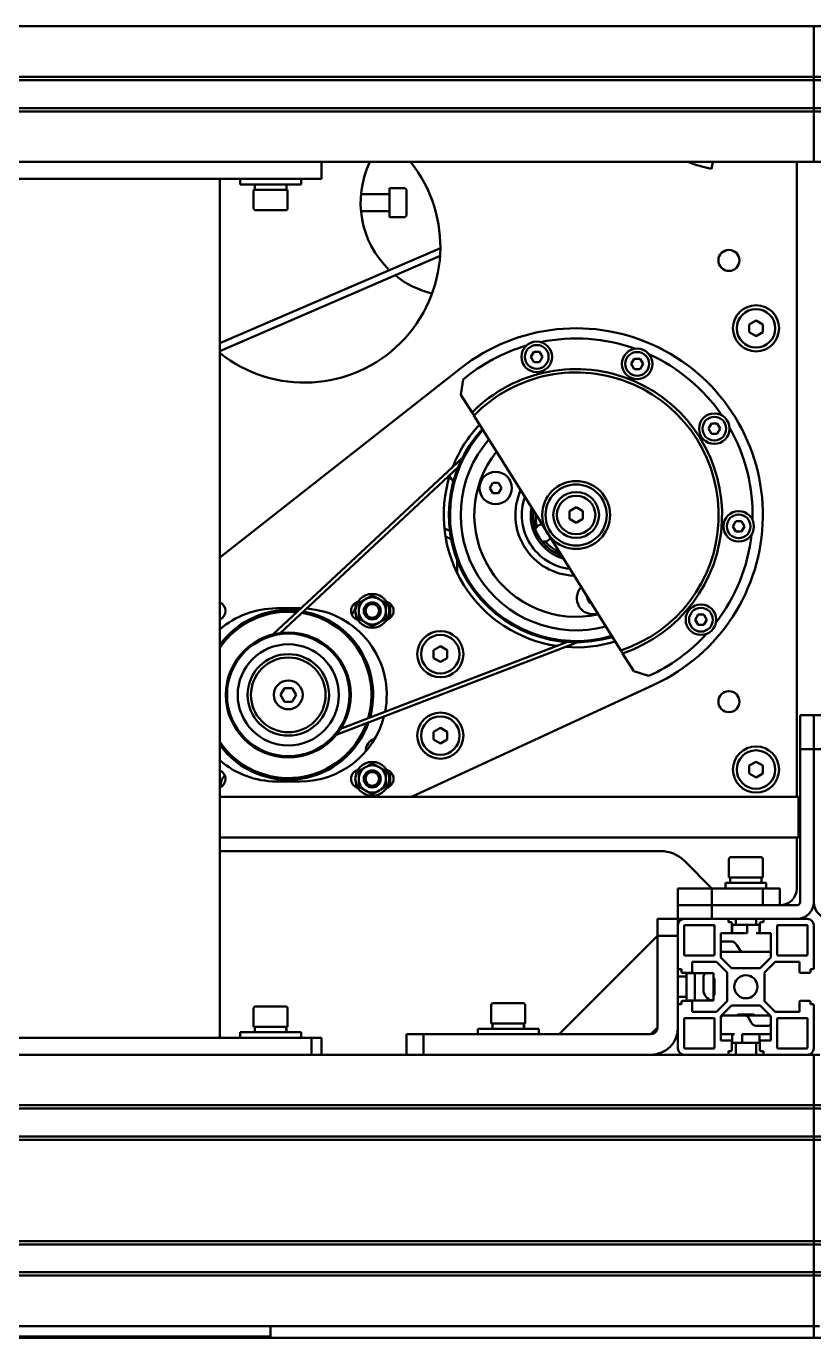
# Model space of a CAD drawing. Header units: millimetres. Extents: x 845401 to 948039, y 511594 to 550263.
# Drawn here: x 913712.2 to 913944.2, y 544386.8 to 544773.2 of the extents above; entities that cross this region are included whole.
import ezdxf

# ---------------------------------------------------------------- set-up
doc = ezdxf.new("R2010")
doc.units = ezdxf.units.MM
doc.layers.add('可见 (ISO)', color=7, linetype='Continuous', lineweight=50)

# ---------------------------------------------------------------- blocks, each defined once
blk = doc.blocks.new('A$C2A4E01FC')
at = {"layer": '可见 (ISO)', "color": 251}
for p, q in [((1587.5, 748.35), (767.5, 748.35)), ((1587.5, 743.85), (1587.5, 748.35)), ((2817.5, 748.35), (1587.5, 748.35)), ((1587.5, 748.35), (1587.5, 743.85)), ((1587.5, 743.85), (1587.5, 733.45)), ((1587.5, 733.45), (1587.5, 743.85)), ((1587.5, 733.45), (767.5, 733.45)), ((1587.5, 732.45), (767.5, 732.45)), ((1587.5, 733.45), (1587.5, 732.45)), ((2817.5, 733.45), (1587.5, 733.45)), ((1587.5, 732.45), (1587.5, 733.45)), ((1587.5, 732.45), (1587.5, 724.25)), ((2817.5, 732.45), (1587.5, 732.45)), ((1587.5, 724.25), (1587.5, 732.45)), ((1587.5, 724.25), (767.5, 724.25)), ((1587.5, 723.25), (767.5, 723.25)), ((1587.5, 724.25), (1587.5, 723.25)), ((2817.5, 724.25), (1587.5, 724.25)), ((1587.5, 723.25), (1587.5, 724.25)), ((1587.5, 723.25), (1587.5, 712.85)), ((2817.5, 723.25), (1587.5, 723.25)), ((1587.5, 712.85), (1587.5, 723.25)), ((1587.5, 708.35), (1587.5, 712.85)), ((1587.5, 712.85), (1587.5, 708.35)), ((1322.5, 708.35), (1442.5, 708.35)), ((1442.5, 703.35), (1442.5, 708.35)), ((1442.5, 708.35), (1587.5, 708.35)), ((1557.77, 708.35), (1557.42, 706.38)), ((1582.5, 708.35), (1582.5, 521.35)), ((1757.5, 708.35), (1587.5, 708.35)), ((1322.5, 703.35), (1442.5, 703.35)), ((1356.5, 703.35), (1408.5, 703.35)), ((1412.5, 703.35), (1412.5, 450.35)), ((1418.5, 703.35), (1418.5, 701.75)), ((1436.5, 703.35), (1436.5, 701.75)), ((1436.5, 701.75), (1418.5, 701.75)), ((1432.5, 700.15), (1422.5, 700.15)), ((1422.5, 694.75), (1422.5, 700.15)), ((1422.85, 701.75), (1422.85, 700.15)), ((1432.15, 701.75), (1432.15, 700.15)), ((1432.5, 694.75), (1432.5, 700.15)), ((1462.5, 700.6), (1462.5, 692.1)), ((1467, 700.6), (1462.5, 700.6)), ((1467.5, 700.1), (1467.5, 692.6)), ((1462.3, 698.85), (1454.11, 698.85)), ((1431.9, 694.15), (1423.1, 694.15)), ((1462.3, 693.85), (1454.11, 693.85)), ((1467, 692.1), (1462.5, 692.1)), ((1412.5, 654.93), (1477.5, 683)), ((1412.5, 652.64), (1477.41, 680.68)), ((1568.5, 660.51), (1570.5, 661.66)), ((1570.5, 661.66), (1572.5, 660.51)), ((1568.5, 658.2), (1568.5, 660.51)), ((1570.5, 657.04), (1568.5, 658.2)), ((1572.5, 658.2), (1570.5, 657.04)), ((1572.5, 660.51), (1572.5, 658.2)), ((1504.16, 650.92), (1505.02, 652.42)), ((1505.02, 649.42), (1504.16, 650.92)), ((1505.02, 652.42), (1506.75, 652.42)), ((1506.75, 649.42), (1505.02, 649.42)), ((1506.75, 652.42), (1507.62, 650.92)), ((1507.62, 650.92), (1506.75, 649.42)), ((1533.75, 648.86), (1534.62, 650.36)), ((1534.62, 650.36), (1536.35, 650.36)), ((1536.35, 650.36), (1537.21, 648.86)), ((1412.5, 591.78), (1483.52, 647.59)), ((1534.62, 647.36), (1533.75, 648.86)), ((1536.35, 647.36), (1534.62, 647.36)), ((1537.21, 648.86), (1536.35, 647.36)), ((1483.57, 639.78), (1484.23, 644.31)), ((1483.57, 639.78), (1486.86, 634.52)), ((1487.4, 633.65), (1509.02, 599.05)), ((1556.47, 629.79), (1557.34, 631.29)), ((1557.34, 631.29), (1559.07, 631.29)), ((1559.07, 631.29), (1559.94, 629.79)), ((1557.34, 628.29), (1556.47, 629.79)), ((1559.07, 628.29), (1557.34, 628.29)), ((1559.94, 629.79), (1559.07, 628.29)), ((1484.01, 621.21), (1428.27, 569.21)), ((1482.74, 618.42), (1430.43, 569.61)), ((1492.07, 612.3), (1492.93, 613.8)), ((1492.93, 610.8), (1492.07, 612.3)), ((1492.93, 613.8), (1494.66, 613.8)), ((1494.66, 610.8), (1492.93, 610.8)), ((1494.66, 613.8), (1495.53, 612.3)), ((1495.53, 612.3), (1494.66, 610.8)), ((1515.5, 605.51), (1517.5, 606.66)), ((1517.5, 606.66), (1519.5, 605.51)), ((1515.5, 603.2), (1515.5, 605.51)), ((1517.5, 602.04), (1515.5, 603.2)), ((1519.5, 603.2), (1517.5, 602.04)), ((1519.5, 605.51), (1519.5, 603.2)), ((1480.29, 599.73), (1478.7, 600.41)), ((1509.02, 599.05), (1530.64, 564.46)), ((1563.65, 601), (1564.52, 602.5)), ((1564.52, 599.5), (1563.65, 601)), ((1564.52, 602.5), (1566.25, 602.5)), ((1566.25, 599.5), (1564.52, 599.5)), ((1566.25, 602.5), (1567.12, 601)), ((1567.12, 601), (1566.25, 599.5)), ((1480.68, 597.27), (1479.02, 597.99)), ((1482.5, 590.9), (1482.5, 587.15)), ((1520.73, 579.85), (1520.87, 580.09)), ((1521.6, 578.35), (1520.73, 579.85)), ((1429.2, 576.85), (1436.2, 576.85)), ((1452.54, 577.7), (1452.54, 578.46)), ((1462.7, 577.81), (1462.7, 573.98)), ((1521.96, 578.35), (1521.6, 578.35)), ((1552.54, 573.5), (1553.4, 575)), ((1553.4, 572), (1552.54, 573.5)), ((1553.4, 575), (1555.14, 575)), ((1555.14, 572), (1553.4, 572)), ((1555.14, 575), (1556, 573.5)), ((1556, 573.5), (1555.14, 572)), ((1446.81, 539.54), (1517.98, 566.86)), ((1448.12, 541.31), (1514.91, 566.94)), ((1475.5, 564.51), (1477.5, 565.66)), ((1475.5, 562.2), (1475.5, 564.51)), ((1477.5, 565.66), (1479.5, 564.51)), ((1479.5, 564.51), (1479.5, 562.2)), ((1477.5, 561.04), (1475.5, 562.2)), ((1479.5, 562.2), (1477.5, 561.04)), ((1531.18, 563.59), (1534.47, 558.32)), ((1538.83, 556.93), (1534.47, 558.32)), ((1430.39, 551.35), (1431.55, 553.35)), ((1431.55, 553.35), (1433.85, 553.35)), ((1433.85, 553.35), (1435.01, 551.35)), ((1540.58, 554.43), (1469.03, 521.35)), ((1540.58, 554.43), (1469.03, 521.35)), ((1431.55, 549.35), (1430.39, 551.35)), ((1433.85, 549.35), (1431.55, 549.35)), ((1435.01, 551.35), (1433.85, 549.35)), ((1583.5, 545.35), (1583.5, 535.35)), ((1587.5, 545.35), (1583.5, 545.35)), ((1587.5, 535.35), (1587.5, 545.35)), ((1591.5, 545.35), (1587.5, 545.35)), ((1587.5, 545.35), (1587.5, 535.35)), ((1475.5, 540.51), (1477.5, 541.66)), ((1477.5, 541.66), (1479.5, 540.51)), ((1475.5, 538.2), (1475.5, 540.51)), ((1477.5, 537.04), (1475.5, 538.2)), ((1479.5, 538.2), (1477.5, 537.04)), ((1479.5, 540.51), (1479.5, 538.2)), ((1583.5, 535.35), (1587.5, 535.35)), ((1583.5, 535.35), (1583.5, 490.35)), ((1587.5, 535.35), (1587.5, 490.35)), ((1587.5, 535.35), (1591.5, 535.35)), ((1587.5, 535.35), (1587.5, 490.35)), ((1568.5, 530.51), (1570.5, 531.66)), ((1568.5, 528.2), (1568.5, 530.51)), ((1570.5, 531.66), (1572.5, 530.51)), ((1572.5, 530.51), (1572.5, 528.2)), ((1436.2, 525.85), (1429.2, 525.85)), ((1462.7, 528.72), (1462.7, 524.89)), ((1570.5, 527.04), (1568.5, 528.2)), ((1572.5, 528.2), (1570.5, 527.04)), ((1412.86, 525), (1412.86, 524.24)), ((1583, 521.35), (1412.5, 521.35)), ((1583, 509.35), (1583, 521.35)), ((1583.5, 520.85), (1583, 521.35)), ((1583, 509.35), (1412.5, 509.35)), ((1582.5, 509.35), (1582.5, 494.35)), ((1583.5, 509.85), (1583, 509.35)), ((1542.36, 505.35), (1412.5, 505.35)), ((1557.5, 494.35), (1549.43, 502.42)), ((1562.5, 502.95), (1562.5, 497.55)), ((1563.1, 503.55), (1571.9, 503.55)), ((1572.5, 502.95), (1572.5, 497.55)), ((1561.5, 495.95), (1573.5, 495.95)), ((1561.5, 494.35), (1561.5, 495.95)), ((1562.5, 497.55), (1572.5, 497.55)), ((1562.85, 496.94), (1562.85, 497.55)), ((1572.15, 495.95), (1572.15, 497.55)), ((1573.5, 494.35), (1573.5, 495.95)), ((1557.5, 494.35), (1547.5, 494.35)), ((1547.5, 494.35), (1547.5, 489.35)), ((1557.5, 489.35), (1557.5, 494.35)), ((1572.5, 494.35), (1557.5, 494.35)), ((1577.5, 494.35), (1572.5, 494.35)), ((1572.5, 494.35), (1572.5, 489.35)), ((1577.5, 489.35), (1577.5, 494.35)), ((1557.5, 489.35), (1547.5, 489.35)), ((1547.5, 489.35), (1547.5, 485.35)), ((1547.5, 489.35), (1557.5, 489.35)), ((1557.5, 485.35), (1557.5, 489.35)), ((1582.5, 489.35), (1557.5, 489.35)), ((1557.5, 489.35), (1572.5, 489.35)), ((1541.5, 485.35), (1541.5, 480.35)), ((1547.5, 485.35), (1541.5, 485.35)), ((1547.5, 483.55), (1547.5, 485.35)), ((1547.5, 485.35), (1549.3, 485.35)), ((1547.5, 483.55), (1547.5, 470.8)), ((1562.05, 485.35), (1549.3, 485.35)), ((1549.3, 474.85), (1549.3, 483.25)), ((1549.6, 483.55), (1558, 483.55)), ((1582.5, 485.35), (1557.5, 485.35)), ((1558.3, 483.25), (1558.3, 474.85)), ((1562.35, 484.35), (1562.35, 485.05)), ((1563.05, 484.35), (1562.35, 484.35)), ((1563.35, 481.45), (1563.35, 484.05)), ((1564.89, 483.65), (1563.5, 483.65)), ((1563.5, 481.15), (1563.5, 483.65)), ((1564.5, 485.35), (1564.5, 483.65)), ((1564.89, 483.65), (1567.93, 483.65)), ((1567.93, 483.65), (1570.53, 483.65)), ((1567.93, 481.15), (1567.93, 483.65)), ((1570.5, 485.35), (1570.5, 483.65)), ((1571.5, 483.65), (1570.53, 483.65)), ((1571.5, 481.15), (1571.5, 483.65)), ((1571.65, 484.05), (1571.65, 481.45)), ((1572.65, 484.35), (1571.95, 484.35)), ((1572.65, 485.05), (1572.65, 484.35)), ((1585.7, 485.35), (1572.95, 485.35)), ((1576.7, 474.85), (1576.7, 483.25)), ((1577, 483.55), (1585.4, 483.55)), ((1585.7, 483.25), (1585.7, 474.85)), ((1587.5, 470.8), (1587.5, 483.55)), ((1587.5, 483.55), (1587.5, 470.8)), ((1512.5, 451.35), (1541.5, 480.35)), ((1541.5, 480.35), (1547.5, 480.35)), ((1541.5, 480.35), (1541.5, 453.35)), ((1541.5, 480.35), (1541.5, 453.35)), ((1547.5, 480.35), (1547.5, 453.35)), ((1560.1, 481.15), (1563.05, 481.15)), ((1560.1, 474.02), (1560.1, 481.15)), ((1563.05, 481.15), (1563.42, 481.15)), ((1564.83, 481.15), (1563.42, 481.15)), ((1564.83, 481.15), (1567.93, 481.15)), ((1570.53, 481.15), (1571.95, 481.15)), ((1571.95, 481.15), (1574.9, 481.15)), ((1574.9, 481.15), (1574.9, 474.02)), ((1563.42, 478.65), (1560.39, 478.65)), ((1566.67, 475.65), (1560.61, 475.65)), ((1565.75, 476.24), (1564.83, 477.65)), ((1574.39, 475.65), (1566.67, 475.65)), ((1558, 474.55), (1549.6, 474.55)), ((1551.7, 472.75), (1558.83, 472.75)), ((1551.7, 469.8), (1551.7, 472.75)), ((1558.83, 472.75), (1562, 469.58)), ((1563.27, 470.85), (1560.1, 474.02)), ((1574.9, 474.02), (1571.73, 470.85)), ((1573, 469.58), (1576.17, 472.75)), ((1576.17, 472.75), (1583.3, 472.75)), ((1585.4, 474.55), (1577, 474.55)), ((1583.3, 472.75), (1583.3, 469.8)), ((1547.5, 468.35), (1550, 468.35)), ((1547.8, 470.5), (1548.5, 470.5)), ((1548.5, 470.5), (1548.5, 469.8)), ((1548.8, 469.5), (1551.4, 469.5)), ((1550, 465.35), (1550, 469.35)), ((1552.5, 469.35), (1550, 469.35)), ((1552.5, 469.35), (1556, 469.35)), ((1552.5, 469.35), (1552.5, 468.35)), ((1552.5, 464.35), (1552.5, 468.35)), ((1555, 468.35), (1555, 464.35)), ((1557.41, 469.35), (1556, 469.35)), ((1558, 469.35), (1557.41, 469.35)), ((1558, 469.35), (1558, 461.35)), ((1558.3, 467.74), (1558, 468.04)), ((1558.3, 467.74), (1558.3, 462.96)), ((1562, 469.58), (1562, 461.12)), ((1571.73, 470.85), (1563.27, 470.85)), ((1573, 461.12), (1573, 469.58)), ((1583.6, 469.5), (1586.2, 469.5)), ((1586.5, 470.5), (1587.2, 470.5)), ((1586.5, 469.8), (1586.5, 470.5)), ((1550, 465.35), (1550, 461.35)), ((1552.5, 464.35), (1552.5, 461.35)), ((1492.5, 459.95), (1492.5, 454.55)), ((1493.1, 460.55), (1501.9, 460.55)), ((1502.5, 459.95), (1502.5, 454.55)), ((1547.5, 462.35), (1550, 462.35)), ((1547.5, 459.9), (1547.5, 447.15)), ((1548.5, 460.2), (1547.8, 460.2)), ((1548.5, 460.9), (1548.5, 460.2)), ((1551.4, 461.2), (1548.8, 461.2)), ((1552.5, 461.35), (1550, 461.35)), ((1551.7, 457.95), (1551.7, 460.9)), ((1557.82, 461.35), (1552.5, 461.35)), ((1557.82, 461.35), (1558, 461.35)), ((1558.3, 462.96), (1558, 462.66)), ((1562, 461.12), (1558.83, 457.95)), ((1560.1, 456.68), (1563.27, 459.85)), ((1563.27, 459.85), (1571.73, 459.85)), ((1571.73, 459.85), (1574.9, 456.68)), ((1576.17, 457.95), (1573, 461.12)), ((1583.3, 460.9), (1583.3, 457.95)), ((1586.2, 461.2), (1583.6, 461.2)), ((1586.5, 460.2), (1586.5, 460.9)), ((1587.2, 460.2), (1586.5, 460.2)), ((1587.5, 447.15), (1587.5, 459.9)), ((1587.5, 459.9), (1587.5, 447.15)), ((1422.5, 458.95), (1422.5, 453.55)), ((1423.1, 459.55), (1431.9, 459.55)), ((1432.5, 458.95), (1432.5, 453.55)), ((1549.6, 456.15), (1558, 456.15)), ((1558.83, 457.95), (1551.7, 457.95)), ((1560.1, 449.55), (1560.1, 456.68)), ((1560.88, 456.85), (1567.48, 456.85)), ((1565.11, 457.15), (1564.81, 456.85)), ((1565.11, 457.15), (1569.89, 457.15)), ((1567.48, 456.85), (1574.12, 456.85)), ((1568.27, 456.26), (1569.06, 454.85)), ((1569.89, 457.15), (1570.19, 456.85)), ((1574.9, 456.68), (1574.9, 449.55)), ((1583.3, 457.95), (1576.17, 457.95)), ((1577, 456.15), (1585.4, 456.15)), ((1422.5, 453.55), (1432.5, 453.55)), ((1422.85, 451.95), (1422.85, 453.55)), ((1432.15, 452.94), (1432.15, 453.55)), ((1488.5, 452.95), (1506.5, 452.95)), ((1488.5, 451.35), (1488.5, 452.95)), ((1492.5, 454.55), (1502.5, 454.55)), ((1492.85, 452.95), (1492.85, 454.55)), ((1502.15, 453.94), (1502.15, 454.55)), ((1506.5, 451.35), (1506.5, 452.95)), ((1541.5, 453.35), (1539.5, 451.35)), ((1549.3, 447.45), (1549.3, 455.85)), ((1558.3, 455.85), (1558.3, 447.45)), ((1570.45, 453.85), (1573.77, 453.85)), ((1576.7, 447.45), (1576.7, 455.85)), ((1585.7, 455.85), (1585.7, 447.45)), ((1325.5, 450.35), (1439.5, 450.35)), ((1356.5, 450.35), (1408.5, 450.35)), ((1418.5, 451.95), (1436.5, 451.95)), ((1418.5, 450.35), (1418.5, 451.95)), ((1436.5, 450.35), (1436.5, 451.95)), ((1439.5, 450.35), (1439.5, 445.35)), ((1442.5, 450.35), (1439.5, 450.35)), ((1442.5, 445.35), (1442.5, 450.35)), ((1472.5, 451.35), (1467.5, 451.35)), ((1467.5, 451.35), (1467.5, 445.35)), ((1472.5, 445.35), (1472.5, 451.35)), ((1539.5, 451.35), (1472.5, 451.35)), ((1539.5, 451.35), (1512.5, 451.35)), ((1560.1, 451.35), (1560.42, 451.35)), ((1563.05, 449.55), (1560.1, 449.55)), ((1564.18, 451.35), (1560.42, 451.35)), ((1563.35, 446.65), (1563.35, 449.25)), ((1563.5, 451.35), (1563.5, 448.85)), ((1563.5, 448.85), (1564.18, 448.85)), ((1566.41, 448.85), (1564.18, 448.85)), ((1564.5, 445.35), (1564.5, 448.85)), ((1566.41, 451.35), (1566.41, 448.85)), ((1569.06, 451.35), (1566.41, 451.35)), ((1569.73, 448.85), (1566.41, 448.85)), ((1569.06, 451.35), (1570.45, 451.35)), ((1569.73, 448.85), (1571.5, 448.85)), ((1573.77, 451.35), (1570.45, 451.35)), ((1570.5, 445.35), (1570.5, 448.85)), ((1571.5, 451.35), (1571.5, 448.85)), ((1571.65, 449.25), (1571.65, 446.65)), ((1574.9, 449.55), (1571.95, 449.55)), ((1573.77, 451.35), (1574.9, 451.35)), ((1325.5, 445.35), (1439.5, 445.35)), ((1439.5, 445.35), (1442.5, 445.35)), ((1468, 445.35), (1442.5, 445.35)), ((1468, 445.35), (1472.5, 445.35)), ((1539.5, 445.35), (1472.5, 445.35)), ((1549.3, 445.35), (1539.5, 445.35)), ((1549.3, 445.35), (1562.05, 445.35)), ((1558, 447.15), (1549.6, 447.15)), ((1572.95, 445.35), (1562.05, 445.35)), ((1562.35, 446.35), (1563.05, 446.35)), ((1562.35, 445.65), (1562.35, 446.35)), ((1571.95, 446.35), (1572.65, 446.35)), ((1572.65, 446.35), (1572.65, 445.65)), ((1572.95, 445.35), (1585.7, 445.35)), ((1585.4, 447.15), (1577, 447.15)), ((1587.5, 445.35), (1585.7, 445.35)), ((1587.5, 440.85), (1587.5, 445.35)), ((1589.3, 445.35), (1587.5, 445.35)), ((1587.5, 445.35), (1587.5, 440.85)), ((1587.5, 440.85), (1587.5, 430.75)), ((1587.5, 430.75), (1587.5, 440.85)), ((1587.5, 430.45), (767.5, 430.45)), ((1587.5, 429.45), (767.5, 429.45)), ((1587.5, 430.45), (1587.5, 430.75)), ((1587.5, 430.75), (1587.5, 430.45)), ((1587.5, 430.45), (1587.5, 430.25)), ((2817.5, 430.45), (1587.5, 430.45)), ((1587.5, 430.25), (1587.5, 430.45)), ((1587.5, 430.25), (1587.5, 429.75)), ((1587.5, 429.75), (1587.5, 430.25)), ((1587.5, 429.45), (1587.5, 429.75)), ((1587.5, 429.75), (1587.5, 429.45)), ((1587.5, 429.45), (1587.5, 421.25)), ((2817.5, 429.45), (1587.5, 429.45)), ((1587.5, 421.25), (1587.5, 429.45)), ((1587.5, 421.25), (767.5, 421.25)), ((1587.5, 420.95), (1587.5, 421.25)), ((2817.5, 421.25), (1587.5, 421.25)), ((1587.5, 421.25), (1587.5, 420.95)), ((1587.5, 420.25), (767.5, 420.25)), ((1587.5, 420.95), (1587.5, 420.45)), ((1587.5, 420.45), (1587.5, 420.95)), ((1587.5, 420.45), (1587.5, 420.25)), ((1587.5, 420.25), (1587.5, 420.45)), ((1587.5, 419.95), (1587.5, 420.25)), ((2817.5, 420.25), (1587.5, 420.25)), ((1587.5, 420.25), (1587.5, 419.95)), ((1587.5, 419.95), (1587.5, 390.75)), ((1587.5, 390.75), (1587.5, 419.95)), ((1587.5, 390.45), (767.5, 390.45)), ((1587.5, 390.45), (1587.5, 390.75)), ((1587.5, 390.75), (1587.5, 390.45)), ((1587.5, 390.45), (1587.5, 390.25)), ((2817.5, 390.45), (1587.5, 390.45)), ((1587.5, 390.25), (1587.5, 390.45)), ((1587.5, 389.45), (767.5, 389.45)), ((1587.5, 390.25), (1587.5, 389.75)), ((1587.5, 389.75), (1587.5, 390.25)), ((1587.5, 389.45), (1587.5, 389.75)), ((1587.5, 389.75), (1587.5, 389.45)), ((1587.5, 389.45), (1587.5, 381.25)), ((2817.5, 389.45), (1587.5, 389.45)), ((1587.5, 381.25), (1587.5, 389.45)), ((1587.5, 381.25), (767.5, 381.25)), ((1587.5, 380.25), (767.5, 380.25)), ((1587.5, 380.95), (1587.5, 381.25)), ((2817.5, 381.25), (1587.5, 381.25)), ((1587.5, 381.25), (1587.5, 380.95)), ((1587.5, 380.95), (1587.5, 380.45)), ((1587.5, 380.45), (1587.5, 380.95)), ((1587.5, 380.45), (1587.5, 380.25)), ((1587.5, 380.25), (1587.5, 380.45)), ((1587.5, 379.95), (1587.5, 380.25)), ((2817.5, 380.25), (1587.5, 380.25)), ((1587.5, 380.25), (1587.5, 379.95)), ((1587.5, 379.95), (1587.5, 369.85)), ((1587.5, 369.85), (1587.5, 379.95)), ((1587.5, 365.35), (1587.5, 369.85)), ((1587.5, 369.85), (1587.5, 365.35)), ((1429.15, 365.35), (925.85, 365.35)), ((1427.5, 365.35), (1427.5, 361.95)), ((1429.15, 365.35), (1437.5, 365.35)), ((1437.5, 365.35), (1577.5, 365.35)), ((1577.5, 365.35), (1585.85, 365.35)), ((1587.5, 365.35), (1585.85, 365.35)), ((1587.5, 361.95), (1587.5, 365.35)), ((1587.5, 365.35), (1587.5, 361.95)), ((1589.15, 365.35), (1587.5, 365.35)), ((3156.5, 361.95), (612.5, 361.95)), ((935.5, 362.35), (1419.5, 362.35)), ((1419.5, 362.35), (1419.5, 361.95)), ((1419.5, 362.35), (1427.5, 362.35))]:
    blk.add_line(p, q, dxfattribs=at)
for centre, radius in [((1562.5, 679.35), 3.1), ((1570.5, 659.35), 6.8), ((1570.5, 659.35), 5.67), ((1505.89, 650.92), 4.5), ((1505.89, 650.92), 3.5), ((1535.48, 648.86), 4.5), ((1535.48, 648.86), 3.5), ((1558.21, 629.79), 4.5), ((1558.21, 629.79), 3.5), ((1493.8, 612.3), 4.75), ((1517.5, 604.35), 10), ((1517.5, 604.35), 9), ((1517.5, 604.35), 6.75), ((1517.5, 604.35), 5.67), ((1565.38, 601), 4.5), ((1565.38, 601), 3.5), ((1457.45, 576.1), 5), ((1457.45, 576.1), 2.5), ((1457.45, 576.1), 2.5), ((1457.45, 576.1), 2.01), ((1554.27, 573.5), 4.5), ((1554.27, 573.5), 3.5), ((1432.7, 551.35), 18.4), ((1432.7, 551.35), 18.05), ((1477.5, 563.35), 6.8), ((1477.5, 563.35), 5.67), ((1432.7, 551.35), 14.9), ((1432.7, 551.35), 12), ((1432.7, 551.35), 11), ((1432.7, 551.35), 4.25), ((1562.5, 549.35), 3.1), ((1477.5, 539.35), 6.8), ((1477.5, 539.35), 5.67), ((1570.5, 529.35), 6.8), ((1570.5, 529.35), 5.67), ((1457.45, 526.6), 5), ((1457.45, 526.6), 2.5), ((1457.45, 526.6), 2.5), ((1457.45, 526.6), 2.01), ((1567.5, 465.35), 3.4)]:
    blk.add_circle(centre, radius, dxfattribs=at)
for centre, radius, start, end in [((1437.5, 683.35), 40, 231.3178, 38.6822), ((1481.5, 696.35), 27.5, 154.1279, 226.1819), ((1563.5, 740.85), 35, 248.2132, 260), ((1467, 700.1), 0.5, 0, 90), ((1462.3, 699.05), 0.2, 270, 0), ((1423.1, 694.75), 0.6, 180, 270), ((1431.9, 694.75), 0.6, 270, 0), ((1462.3, 693.65), 0.2, 0, 90), ((1467, 692.6), 0.5, 270, 0), ((1481.5, 696.35), 27.5, 231.0204, 256.472), ((1517.5, 604.35), 55, 294.8096, 128.1634), ((1517.5, 604.35), 52, 106.3644, 129.7815), ((1517.5, 604.35), 52, 70.3644, 101.6356), ((1517.5, 604.35), 52, 34.3644, 65.6356), ((1517.5, 604.35), 43, 288.5523, 135.4477), ((1517.5, 604.35), 42, 288.2259, 135.7741), ((1517.5, 604.35), 39, 136.8572, 158.5985), ((1517.5, 604.35), 52, 358.3644, 29.6356), ((1517.5, 604.35), 37.5, 137.4675, 286.5325), ((1517.5, 604.35), 37.15, 137.6158, 286.3842), ((1517.5, 604.35), 34, 139.1065, 284.8935), ((1517.5, 604.35), 30, 141.4712, 282.5288), ((1517.5, 604.35), 39, 162.3582, 261.6522), ((1472.5, 609.35), 10, 28.4118, 39.6633), ((1517.5, 604.35), 17.9, 155.9631, 268.0369), ((1517.5, 604.35), 16, 160.6822, 263.3178), ((1517.5, 604.35), 13.38, 170.3787, 253.6213), ((1517.5, 604.35), 12.74, 173.7141, 250.2859), ((1517.5, 604.35), 12, 178.4427, 196.6549), ((1507.85, 599.08), 2.6, 99.8294, 155.8009), ((1507.85, 599.08), 2.6, 261.4901, 324.1706), ((1517.5, 604.35), 12, 220.6361, 245.5573), ((1517.5, 604.35), 52, 322.3644, 353.6356), ((1457.45, 576.1), 4, 60, 120), ((1522.46, 579.85), 4.75, 136.9614, 287.0386), ((1411.45, 576.1), 2.75, 292.4464, 67.5536), ((1429.2, 551.35), 25.5, 90, 130.9122), ((1432.7, 551.35), 25, 83.04, 143.901), ((1432.7, 551.35), 24.5, 84.0293, 145.5368), ((1436.2, 551.35), 25.5, 89.4129, 90), ((1432.7, 551.35), 25, 344.417, 79.5934), ((1436.2, 551.35), 25.5, 348.6473, 85.6926), ((1453.95, 576.1), 2.75, 105.6458, 254.3129), ((1449.04, 577.7), 3.5, 312.2018, 0), ((1457.45, 576.1), 4, 120, 180), ((1457.45, 576.1), 4, 180, 240), ((1457.45, 576.1), 4, 0, 60), ((1457.45, 576.1), 4, 300, 0), ((1460.95, 576.1), 2.75, 285.6209, 74.4204), ((1432.7, 551.35), 40, 41.4096, 43.092), ((1432.7, 551.35), 24.5, 343.5443, 80.4661), ((1457.45, 576.1), 4, 240, 300), ((1517.5, 604.35), 52, 294.2185, 317.6356), ((1517.5, 604.35), 39, 265.4119, 287.1428), ((1517.48, 604.38), 55.04, 294.8095, 294.8096), ((1436.2, 551.35), 25.5, 270, 345.4508), ((1432.7, 551.35), 25, 216.099, 340.9704), ((1432.7, 551.35), 24.5, 214.4632, 339.9811), ((1459.05, 535.02), 3.5, 104.5335, 184.3361), ((1429.2, 551.35), 25.5, 229.0878, 270), ((1457.45, 526.6), 4, 120, 180), ((1457.45, 526.6), 4, 60, 120), ((1457.45, 526.6), 4, 0, 60), ((1411.45, 526.6), 2.75, 292.4464, 67.5536), ((1416.36, 525), 3.5, 132.2018, 180), ((1453.95, 526.6), 2.75, 105.6871, 254.3542), ((1457.45, 526.6), 4, 180, 240), ((1457.45, 526.6), 4, 300, 0), ((1460.95, 526.6), 2.75, 285.5796, 74.3791), ((1457.45, 526.6), 4, 240, 300), ((1432.7, 551.35), 40, 316.908, 318.5904), ((1542.36, 495.35), 10, 45, 90), ((1563.1, 502.95), 0.6, 90, 180), ((1571.9, 502.95), 0.6, 0, 90), ((1577.5, 494.35), 5, 270, 0), ((1582.5, 490.35), 5, 270, 0), ((1582.5, 490.35), 1, 270, 0), ((1592.5, 490.35), 5, 180, 270), ((1549.3, 483.55), 1.8, 90, 180), ((1549.6, 483.25), 0.3, 90, 180), ((1558, 483.25), 0.3, 0, 90), ((1562.05, 485.05), 0.3, 0, 90), ((1563.05, 484.05), 0.3, 0, 90), ((1571.95, 484.05), 0.3, 90, 180), ((1572.95, 485.05), 0.3, 90, 180), ((1577, 483.25), 0.3, 90, 180), ((1585.4, 483.25), 0.3, 0, 90), ((1585.7, 483.55), 1.8, 0, 90), ((1563.05, 481.45), 0.3, 270, 0), ((1571.95, 481.45), 0.3, 180, 270), ((1549.6, 474.85), 0.3, 180, 270), ((1558, 474.85), 0.3, 270, 0), ((1577, 474.85), 0.3, 180, 270), ((1585.4, 474.85), 0.3, 270, 0), ((1547.8, 470.8), 0.3, 180, 270), ((1548.8, 469.8), 0.3, 180, 270), ((1551.4, 469.8), 0.3, 270, 0), ((1556, 468.35), 1, 90, 180), ((1583.6, 469.8), 0.3, 180, 270), ((1586.2, 469.8), 0.3, 270, 0), ((1587.2, 470.8), 0.3, 270, 0), ((1558, 464.35), 3, 180, 258.74), ((1493.1, 459.95), 0.6, 90, 180), ((1501.9, 459.95), 0.6, 0, 90), ((1547.8, 459.9), 0.3, 90, 180), ((1548.8, 460.9), 0.3, 90, 180), ((1551.4, 460.9), 0.3, 0, 90), ((1583.6, 460.9), 0.3, 90, 180), ((1586.2, 460.9), 0.3, 0, 90), ((1587.2, 459.9), 0.3, 0, 90), ((1423.1, 458.95), 0.6, 90, 180), ((1431.9, 458.95), 0.6, 0, 90), ((1549.6, 455.85), 0.3, 90, 180), ((1558, 455.85), 0.3, 0, 90), ((1577, 455.85), 0.3, 90, 180), ((1585.4, 455.85), 0.3, 0, 90), ((1539.5, 453.35), 8, 270, 0), ((1539.5, 453.35), 2, 270, 0), ((1563.05, 449.25), 0.3, 0, 90), ((1571.95, 449.25), 0.3, 90, 180), ((1549.3, 447.15), 1.8, 180, 270), ((1549.6, 447.45), 0.3, 180, 270), ((1558, 447.45), 0.3, 270, 0), ((1562.05, 445.65), 0.3, 270, 0), ((1563.05, 446.65), 0.3, 270, 0), ((1571.95, 446.65), 0.3, 180, 270), ((1572.95, 445.65), 0.3, 180, 270), ((1577, 447.45), 0.3, 180, 270), ((1585.4, 447.45), 0.3, 270, 0), ((1585.7, 447.15), 1.8, 270, 0)]:
    blk.add_arc(centre, radius, start, end, dxfattribs=at)
for centre, major_axis, ratio, start_param, end_param in [((1567.5, 496.94), (0, -14.31), 0.32492, 4.712389, 4.781261), ((1562.34, 475.65), (-2.73, 2.73), 0.459146, 5.852752, 5.986902), ((1560.61, 477.65), (0, -2), 0.65178, 5.883872, 6.283185), ((1564.07, 477.65), (-0.909, 0.909), 0.459146, 4.281955, 5.852752), ((1566.67, 477.65), (0, -2), 0.65178, 5.497787, 6.283185), ((1574.39, 477.65), (0, -2), 0.65178, 0, 0.399313), ((1562.91, 456.85), (2.65, 2.65), 0.53302, 2.257034, 2.290948), ((1560.88, 454.85), (0, 2), 0.557499, 0, 0.427079), ((1567.48, 454.85), (0, 2), 0.557499, 5.497787, 6.283185), ((1574.12, 454.85), (0, 2), 0.557499, 5.856107, 6.283185), ((1572.09, 456.85), (2.65, -2.65), 0.53302, 0.850644, 0.884558), ((1427.5, 450.97), (0, -14.31), 0.32492, 1.639668, 1.752411), ((1427.5, 452.94), (0, -14.31), 0.32492, 1.501925, 1.613793), ((1497.5, 451.97), (0, -14.31), 0.32492, 1.639668, 1.752411), ((1497.5, 453.94), (0, -14.31), 0.32492, 1.501925, 1.613793), ((1569.89, 454.85), (0.882, -0.882), 0.53302, 4.222676, 5.793472), ((1572.09, 456.85), (2.65, -2.65), 0.53302, 5.793472, 6.411968)]:
    blk.add_ellipse(centre, major_axis=major_axis, ratio=ratio, start_param=start_param, end_param=end_param, dxfattribs=at)
for points, weights in [([(1486.86, 634.52), (1487.13, 634.08), (1487.4, 633.65)], [1.00425818489, 1.00220025532, 1]), ([(1455.45, 579.56), (1456.38, 580.1), (1457.45, 580.72)], [1, 1.0379548493, 1]), ([(1457.45, 580.72), (1458.52, 580.1), (1459.45, 579.56)], [1, 1.0379548493, 1]), ([(1453.45, 578.41), (1454.52, 579.03), (1455.45, 579.56)], [1, 1.0379548493, 1]), ([(1453.45, 576.1), (1453.45, 577.17), (1453.45, 578.41)], [1, 1.0379548493, 1]), ([(1453.45, 573.79), (1453.45, 575.03), (1453.45, 576.1)], [1, 1.0379548493, 1]), ([(1459.45, 579.56), (1460.38, 579.03), (1461.45, 578.41)], [1, 1.0379548493, 1]), ([(1461.45, 578.41), (1461.45, 577.17), (1461.45, 576.1)], [1, 1.0379548493, 1]), ([(1461.45, 576.1), (1461.45, 575.03), (1461.45, 573.79)], [1, 1.0379548493, 1]), ([(1455.45, 572.64), (1454.52, 573.17), (1453.45, 573.79)], [1, 1.0379548493, 1]), ([(1457.45, 571.48), (1456.38, 572.1), (1455.45, 572.64)], [1, 1.0379548493, 1]), ([(1459.45, 572.64), (1458.52, 572.1), (1457.45, 571.48)], [1, 1.0379548493, 1]), ([(1461.45, 573.79), (1460.38, 573.17), (1459.45, 572.64)], [1, 1.0379548493, 1]), ([(1530.64, 564.46), (1530.91, 564.03), (1531.18, 563.59)], [1, 1.00220025533, 1.00425818489]), ([(1453.45, 528.91), (1454.52, 529.53), (1455.45, 530.07)], [1, 1.0379548493, 1]), ([(1455.45, 530.07), (1456.38, 530.6), (1457.45, 531.22)], [1, 1.0379548493, 1]), ([(1457.45, 531.22), (1458.52, 530.6), (1459.45, 530.07)], [1, 1.0379548493, 1]), ([(1459.45, 530.07), (1460.38, 529.53), (1461.45, 528.91)], [1, 1.0379548493, 1]), ([(1453.45, 526.6), (1453.45, 527.67), (1453.45, 528.91)], [1, 1.0379548493, 1]), ([(1453.45, 524.29), (1453.45, 525.53), (1453.45, 526.6)], [1, 1.0379548493, 1]), ([(1461.45, 528.91), (1461.45, 527.67), (1461.45, 526.6)], [1, 1.0379548493, 1]), ([(1461.45, 526.6), (1461.45, 525.53), (1461.45, 524.29)], [1, 1.0379548493, 1]), ([(1455.45, 523.14), (1454.52, 523.67), (1453.45, 524.29)], [1, 1.0379548493, 1]), ([(1457.45, 521.98), (1456.38, 522.6), (1455.45, 523.14)], [1, 1.0379548493, 1]), ([(1459.45, 523.14), (1458.52, 522.6), (1457.45, 521.98)], [1, 1.0379548493, 1]), ([(1461.45, 524.29), (1460.38, 523.67), (1459.45, 523.14)], [1, 1.0379548493, 1])]:
    blk.add_rational_spline(points, weights, degree=2, dxfattribs=at)
for points, knots in [([(1557.41, 461.41), (1557.42, 461.41), (1557.42, 461.41), (1557.58, 461.37), (1557.72, 461.35), (1557.82, 461.35)], [0.82238559, 0.82238559, 0.82238559, 0.82238559, 0.82458668, 0.82458668, 0.89185872, 0.89185872, 0.89185872, 0.89185872]), ([(1560.14, 456.26), (1560.14, 456.27), (1560.14, 456.28), (1560.21, 456.44), (1560.3, 456.57), (1560.42, 456.67)], [0.15213805, 0.15213805, 0.15213805, 0.15213805, 0.15433913, 0.15433913, 0.22161118, 0.22161118, 0.22161118, 0.22161118]), ([(1574.86, 456.26), (1574.86, 456.27), (1574.86, 456.28), (1574.79, 456.44), (1574.7, 456.57), (1574.58, 456.67)], [0.82238559, 0.82238559, 0.82238559, 0.82238559, 0.82458668, 0.82458668, 0.89185872, 0.89185872, 0.89185872, 0.89185872])]:
    blk.add_open_spline(points, degree=3, knots=knots, dxfattribs=at)

msp = doc.modelspace()

# ---------------------------------------------------------------- block references
msp.add_blockref('A$C2A4E01FC', (912356.69, 544024.87))

doc.saveas('drawing.dxf')
